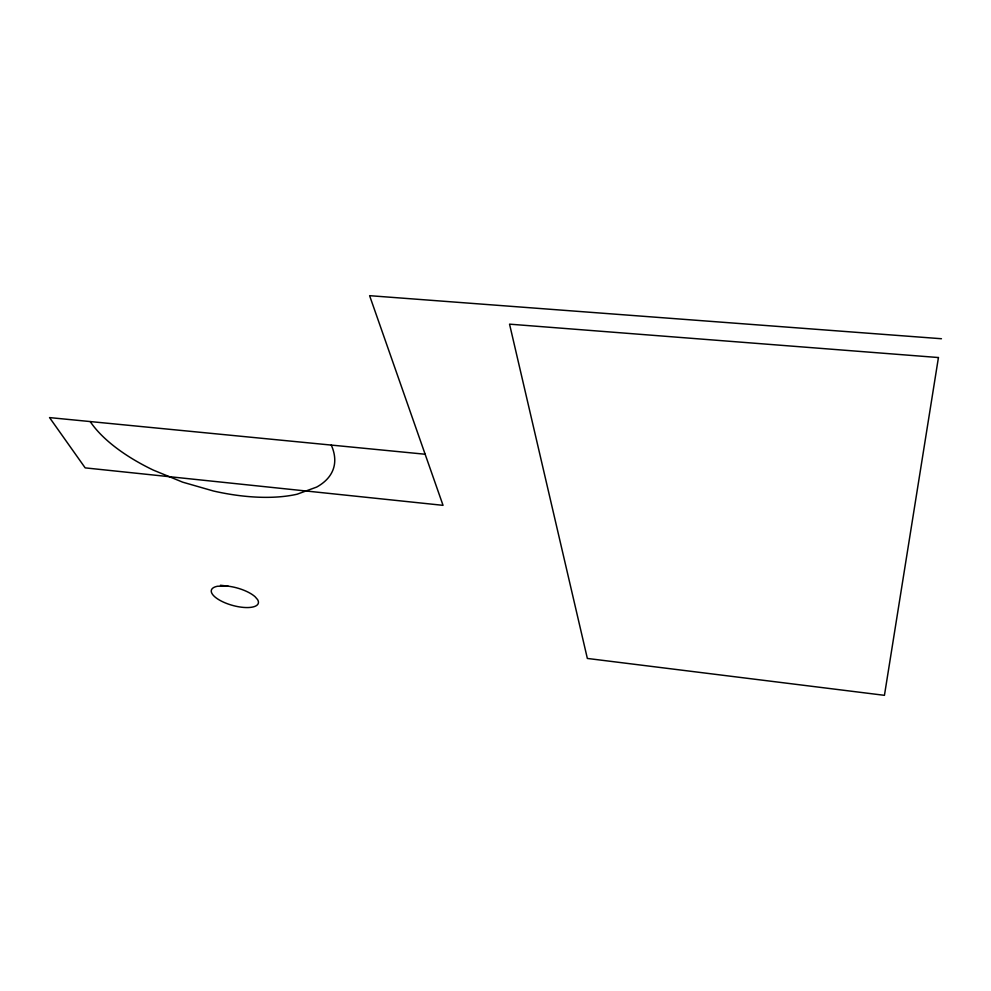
<?xml version="1.0" encoding="UTF-8"?>
<svg xmlns="http://www.w3.org/2000/svg" width="991" height="991" viewBox="0 0 991 991"><rect width="100%" height="100%" fill="white"/><g stroke="black" fill="none" stroke-linecap="round" stroke-linejoin="round"><path stroke-width="1.49" d="M228.054 586.164L217.574 586.238A24.366 9.006 15.6 0 0 229.305 604.411A24.366 9.006 15.6 0 0 257.549 599.567L255.096 596.743A24.366 9.006 15.6 0 0 228.054 586.164L220.448 585.26M941.45 338.736L369.606 295.677L443.039 505.336L85.176 467.876L49.55 417.595L425.139 454.237M331.279 445.083A131.431 58.729 17.5 0 1 316.637 487.089L297.077 494.224A131.431 58.729 17.5 0 1 213.437 491.003L182.691 482.171L153.345 470.118A131.431 58.729 17.5 0 1 90.206 421.559M938.44 357.54L884.443 695.323L587.353 658.445L509.547 324.156L938.44 357.54"/></g></svg>
